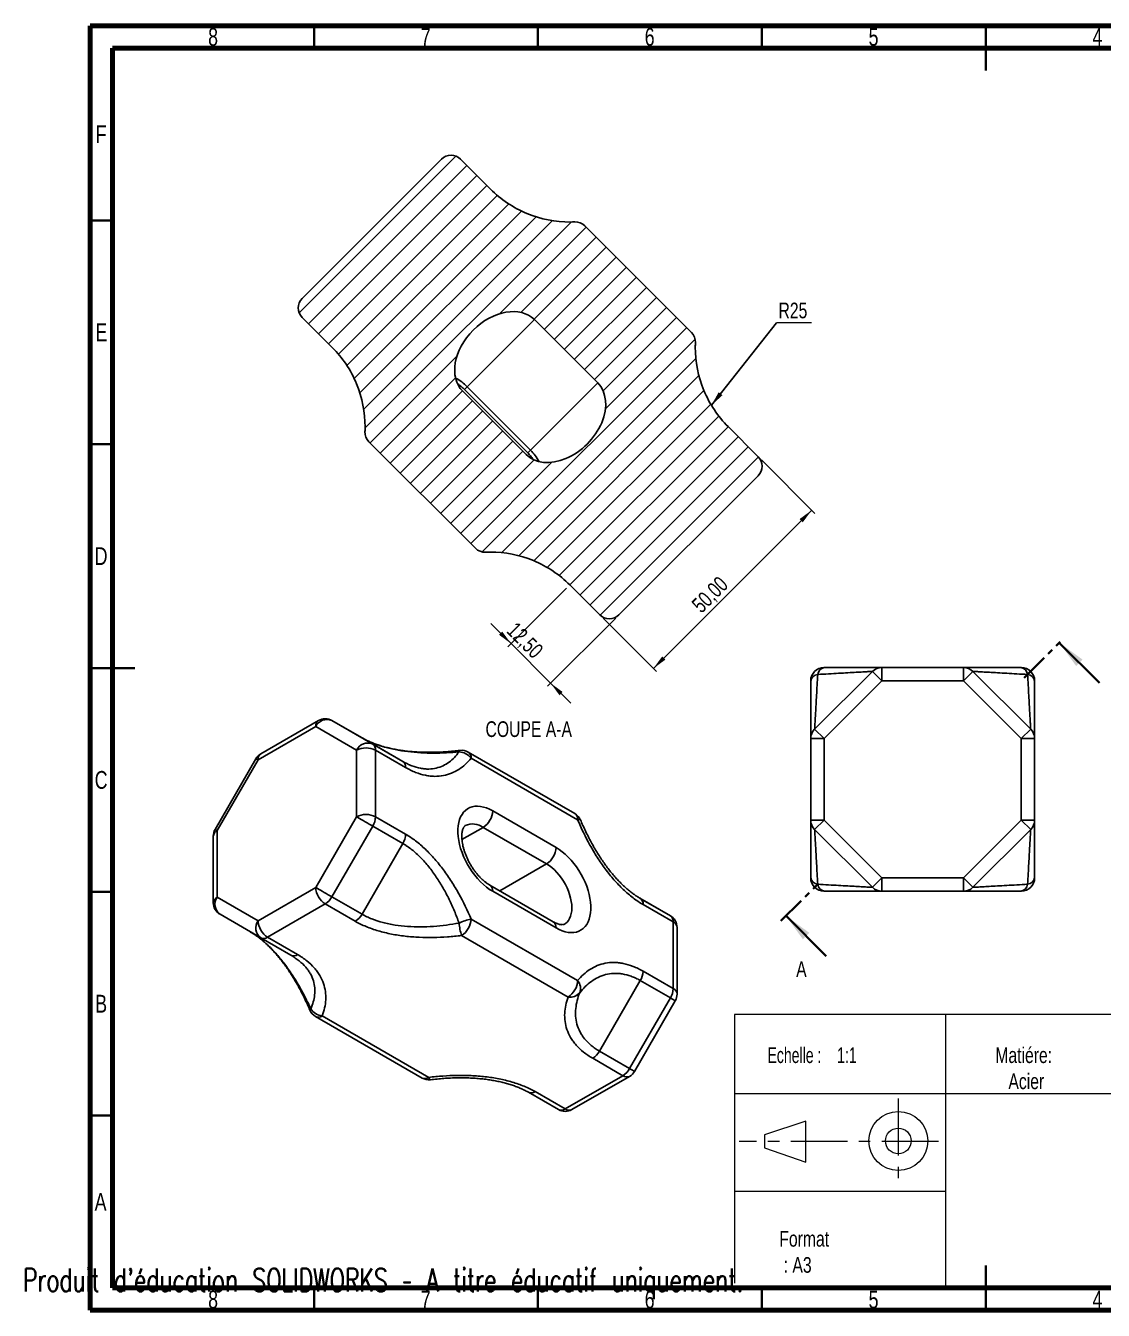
# Model space of a CAD drawing. Header units: millimetres. Extents: x 1 to 415, y 5 to 292.
# Drawn here: x 0.6 to 241.3, y 5 to 292 of the extents above; entities that cross this region are included whole.
import ezdxf

# ---------------------------------------------------------------- set-up
doc = ezdxf.new("R2010")
doc.units = ezdxf.units.MM
doc.linetypes.add('CENTERX2', pattern=[20.32, 12.7, -2.54, 2.54, -2.54])
doc.linetypes.add('PHANTOM', pattern=[12.7, 6.35, -1.27, 1.27, -1.27, 1.27, -1.27])
doc.styles.add('SLDTEXTSTYLE0', font='TXT', dxfattribs={"width": 0.75})
doc.styles.add('SLDTEXTSTYLE1', font='TXT', dxfattribs={"width": 0.671875})
doc.styles.add('SLDTEXTSTYLE3', font='TXT', dxfattribs={"width": 0.7, "bigfont": 'bigfont'})
doc.dimstyles.new('SLDDIMSTYLE0', dxfattribs={"dimtxt": 3.5, "dimasz": 3.302, "dimexe": 0, "dimexo": 0.0625, "dimgap": 0.875, "dimtad": 1, "dimrnd": 1e-09, "dimzin": 12, "dimdsep": 46, "dimtxsty": 'SLDTEXTSTYLE0', "dimsah": 1, "dimcen": 0.09, "dimadec": 0, "dimazin": 3, "dimtfac": 1, "dimtofl": 0, "dimtmove": 0, "dimatfit": 3, "dimfxl": 1, "dimfrac": 2, "dimtolj": 1, "dimtzin": 12, "dimarcsym": 0})
doc.dimstyles.new('SLDDIMSTYLE2', dxfattribs={"dimtxt": 3.5, "dimasz": 3.302, "dimexe": 0, "dimexo": 0.0625, "dimgap": 0.875, "dimtad": 1, "dimrnd": 1e-09, "dimzin": 12, "dimdsep": 46, "dimtxsty": 'SLDTEXTSTYLE0', "dimsah": 1, "dimcen": 0.09, "dimadec": 0, "dimazin": 3, "dimtfac": 1, "dimtmove": 0, "dimatfit": 0, "dimfxl": 1, "dimfrac": 2, "dimtolj": 1, "dimtzin": 12, "dimarcsym": 0})
doc.dimstyles.new('SLDDIMSTYLE3', dxfattribs={"dimtxt": 0.18, "dimasz": 3.302, "dimexe": 0, "dimexo": 0.0625, "dimgap": 0, "dimtad": 0, "dimtih": 1, "dimtoh": 1, "dimdec": 0, "dimrnd": 1e-09, "dimzin": 0, "dimdsep": 46, "dimtxsty": 'Standard', "dimsah": 1, "dimcen": 0.09, "dimadec": 0, "dimazin": 0, "dimtfac": 3.302, "dimtdec": 0, "dimtofl": 0, "dimtmove": 0, "dimatfit": 3, "dimfxl": 1, "dimfrac": 2, "dimtolj": 1, "dimtzin": 0, "dimarcsym": 0})

# ---------------------------------------------------------------- blocks, each defined once
blk = doc.blocks.new('_D_5')
at = {"color": 7, "linetype": 'Continuous', "lineweight": 0}
for p, q in [((164.9, 195), (176.86, 183.05)), ((176.15, 183.76), (140.79, 148.4)), ((129.55, 159.65), (141.5, 147.69))]:
    blk.add_line(p, q, dxfattribs=at)
at = {"color": 7, "linetype": 'Continuous', "lineweight": 18}
for points in [[(176.15, 183.76), (173.45, 181.78), (174.17, 181.06)], [(140.79, 148.4), (143.49, 150.38), (142.77, 151.09)]]:
    blk.add_solid(points, dxfattribs=at)
at = {"color": 7, "linetype": 'Continuous', "lineweight": 18, "insert": (149.06, 163.05), "char_height": 3.5, "attachment_point": 1, "rotation": 45, "style": 'SLDTEXTSTYLE0'}
blk.add_mtext('50,00', dxfattribs=at)
blk = doc.blocks.new('_D_6')
at = {"color": 7, "linetype": 'Continuous', "lineweight": 0}
for p, q in [((121.41, 166.36), (108.29, 153.25)), ((109, 153.95), (104.51, 158.44)), ((132.37, 159.65), (117.13, 144.41)), ((117.84, 145.11), (109, 153.95)), ((117.84, 145.11), (122.33, 140.62))]:
    blk.add_line(p, q, dxfattribs=at)
at = {"color": 7, "linetype": 'Continuous', "lineweight": 18}
for points in [[(109, 153.95), (107.03, 156.65), (106.31, 155.93)], [(117.84, 145.11), (119.82, 142.42), (120.53, 143.14)]]:
    blk.add_solid(points, dxfattribs=at)
at = {"color": 7, "linetype": 'Continuous', "lineweight": 18, "insert": (110.28, 159.05), "char_height": 3.5, "attachment_point": 1, "rotation": 315, "style": 'SLDTEXTSTYLE0'}
blk.add_mtext('12,50', dxfattribs=at)
blk = doc.blocks.new('SW_NOTE_0')
at = {"color": 0, "linetype": 'Continuous', "lineweight": 0}
blk.add_line((7.83, 0), (0, 0), dxfattribs=at)
at = {"color": 0, "linetype": 'Continuous', "lineweight": 0, "insert": (0.46, 4.51), "char_height": 3.5, "attachment_point": 1, "style": 'SLDTEXTSTYLE0'}
blk.add_mtext('R25', dxfattribs=at)

msp = doc.modelspace()

# ---------------------------------------------------------------- hatches: boundary and pattern name
at = {"linetype": 'Continuous', "lineweight": 18}
h = msp.add_hatch(dxfattribs=at)
h.set_pattern_fill('ANSI31', style=0)
edge = h.paths.add_edge_path(flags=0)
edge.add_arc((162.073, 193.588), 3, 315, 405)
edge.add_line((164.194, 195.71), (157.476, 202.427))
edge.add_spline(control_points=[(157.476, 202.427), (155.23, 204.673), (153.333, 207.459), (150.786, 213.605), (150.144, 216.948), (150.155, 220.532), (150.164, 220.88), (150.18, 221.226)], knot_values=[0.025483, 0.025483, 0.025483, 0.025483, 0.2691122, 0.2691122, 0.5127415, 0.5127415, 0.5390419, 0.5390419, 0.5390419, 0.5390419], weights=[1, 1, 1, 1, 1, 1, 1, 1], degree=3, periodic=0)
edge.add_arc((147.183, 221.365), 3, 357.34678, 405)
edge.add_line((149.305, 223.486), (125.502, 247.289))
edge.add_arc((123.381, 245.167), 3, 45, 92.65322)
edge.add_spline(control_points=[(123.242, 248.164), (122.896, 248.148), (122.548, 248.139), (118.964, 248.128), (115.621, 248.77), (109.475, 251.317), (106.689, 253.214), (104.443, 255.46)], knot_values=[0, 0, 0, 0, 0.0263004, 0.0263004, 0.2699297, 0.2699297, 0.5135589, 0.5135589, 0.5135589, 0.5135589], weights=[1, 1, 1, 1, 1, 1, 1, 1], degree=3, periodic=0)
edge.add_line((104.443, 255.46), (97.726, 262.178))
edge.add_arc((95.605, 260.056), 3, 45, 135)
edge.add_line((93.483, 262.178), (62.371, 231.065))
edge.add_arc((64.492, 228.944), 3, 135, 225)
edge.add_line((62.371, 226.822), (69.088, 220.105))
edge.add_spline(control_points=[(69.088, 220.105), (71.334, 217.859), (73.231, 215.073), (75.779, 208.927), (76.42, 205.584), (76.409, 202.001), (76.4, 201.653), (76.384, 201.306)], knot_values=[0.025483, 0.025483, 0.025483, 0.025483, 0.2691122, 0.2691122, 0.5127415, 0.5127415, 0.5390419, 0.5390419, 0.5390419, 0.5390419], weights=[1, 1, 1, 1, 1, 1, 1, 1], degree=3, periodic=0)
edge.add_arc((79.381, 201.167), 3, 177.34678, 225)
edge.add_line((77.26, 199.046), (101.062, 175.244))
edge.add_arc((103.183, 177.365), 3, 225, 272.65322)
edge.add_spline(control_points=[(103.322, 174.368), (103.669, 174.384), (104.017, 174.393), (107.6, 174.404), (110.943, 173.763), (117.089, 171.215), (119.875, 169.318), (122.121, 167.072)], knot_values=[0, 0, 0, 0, 0.0263004, 0.0263004, 0.2699297, 0.2699297, 0.5135589, 0.5135589, 0.5135589, 0.5135589], weights=[1, 1, 1, 1, 1, 1, 1, 1], degree=3, periodic=0)
edge.add_line((122.121, 167.072), (128.839, 160.354))
edge.add_arc((130.96, 162.476), 3, 225, 315)
edge.add_line((133.081, 160.354), (164.194, 191.467))
edge = h.paths.add_edge_path(flags=0)
edge.add_line((114.211, 226.337), (128.353, 212.195))
edge.add_ellipse((120.353, 204.195), major_axis=(-8, -8), ratio=0.7071068, start_angle=0, end_angle=180, ccw=False)
edge.add_line((112.353, 196.195), (98.211, 210.337))
edge.add_ellipse((106.211, 218.337), major_axis=(-8, -8), ratio=0.7071068, start_angle=-180, end_angle=0, ccw=False)

# ---------------------------------------------------------------- linework, layer by layer
at = {"color": 7, "linetype": 'Continuous', "lineweight": 70}
for p, q in [((15, 5), (15, 292)), ((15, 292), (415, 292)), ((20, 10), (20, 287)), ((20, 287), (410, 287)), ((410, 10), (20, 10)), ((415, 5), (15, 5))]:
    msp.add_line(p, q, dxfattribs=at)
at = {"color": 7, "linetype": 'Continuous', "lineweight": 35}
for p, q in [((65, 287), (65, 292)), ((115, 287), (115, 292)), ((165, 287), (165, 292)), ((215, 292), (215, 282)), ((215, 287), (215, 292)), ((20, 248.5), (15, 248.5)), ((20, 198.5), (15, 198.5)), ((240.426, 145.159), (231.446, 154.139)), ((15, 148.5), (25, 148.5)), ((20, 148.5), (15, 148.5)), ((20, 98.5), (15, 98.5)), ((179.39, 84.122), (170.409, 93.103)), ((20, 48.5), (15, 48.5)), ((215, 5), (215, 15)), ((65, 10), (65, 5)), ((115, 10), (115, 5)), ((165, 10), (165, 5)), ((215, 10), (215, 5))]:
    msp.add_line(p, q, dxfattribs=at)
at = {"color": 7, "linetype": 'Continuous', "lineweight": 25}
for p, q in [((93.483, 262.178), (62.371, 231.065)), ((104.443, 255.46), (97.726, 262.178)), ((125.502, 247.289), (149.305, 223.486)), ((62.371, 226.822), (69.088, 220.105)), ((114.211, 226.337), (99.211, 211.337)), ((114.211, 226.337), (128.353, 212.195)), ((112.353, 196.195), (98.211, 210.337)), ((98.59, 210.716), (99.211, 211.337)), ((98.59, 210.716), (112.732, 196.574)), ((99.211, 211.337), (113.353, 197.195)), ((128.353, 212.195), (113.353, 197.195)), ((157.476, 202.427), (164.194, 195.71)), ((101.062, 175.244), (77.26, 199.046)), ((113.353, 197.195), (112.732, 196.574)), ((133.081, 160.354), (164.194, 191.467)), ((128.839, 160.354), (122.121, 167.072)), ((176.806, 134.855), (189.694, 147.742)), ((189.694, 147.742), (191.815, 145.621)), ((191.815, 148.621), (191.815, 145.621)), ((191.815, 148.621), (210.04, 148.621)), ((210.04, 148.621), (210.04, 145.621)), ((212.162, 147.742), (210.04, 145.621)), ((212.162, 147.742), (225.049, 134.855)), ((191.815, 145.621), (178.928, 132.733)), ((210.04, 145.621), (191.815, 145.621)), ((222.928, 132.733), (210.04, 145.621)), ((65.387, 135.394), (52.5, 127.954)), ((66.009, 136.768), (53.121, 129.328)), ((74.5, 130.132), (65.387, 135.394)), ((69.008, 136.767), (78.121, 131.505)), ((75.726, 132.89), (69.008, 136.767)), ((75.726, 132.89), (84.839, 127.627)), ((175.928, 114.508), (175.928, 132.733)), ((178.928, 132.733), (175.928, 132.733)), ((178.928, 132.733), (176.806, 134.855)), ((178.928, 132.733), (178.928, 114.508)), ((225.049, 134.855), (222.928, 132.733)), ((222.928, 114.508), (222.928, 132.733)), ((225.928, 132.733), (222.928, 132.733)), ((225.928, 132.733), (225.928, 114.508)), ((74.5, 115.25), (74.5, 130.132)), ((78.121, 131.505), (84.839, 127.627)), ((78.742, 130.132), (78.742, 115.25)), ((85.46, 126.254), (78.742, 130.132)), ((123.256, 115.972), (99.454, 129.713)), ((52.023, 128.23), (42.91, 112.446)), ((52.5, 127.954), (43.387, 112.171)), ((123.878, 114.599), (100.075, 128.339)), ((65.387, 99.466), (74.5, 115.25)), ((78.742, 115.25), (85.46, 111.372)), ((104.905, 116.569), (119.048, 108.405)), ((43.387, 112.171), (43.387, 97.289)), ((78.121, 113.159), (69.008, 97.375)), ((84.839, 109.281), (78.121, 113.159)), ((102.784, 112.895), (98.04, 110.156)), ((116.926, 104.731), (102.784, 112.895)), ((178.928, 114.508), (175.928, 114.508)), ((178.928, 114.508), (176.806, 112.387)), ((189.694, 99.499), (176.806, 112.387)), ((178.928, 114.508), (191.815, 101.621)), ((210.04, 101.621), (222.928, 114.508)), ((225.049, 112.387), (212.162, 99.499)), ((225.049, 112.387), (222.928, 114.508)), ((225.928, 114.508), (222.928, 114.508)), ((42.508, 110.946), (42.508, 96.064)), ((84.839, 109.281), (75.726, 93.497)), ((116.926, 104.731), (106.489, 98.706)), ((191.815, 101.621), (189.694, 99.499)), ((191.815, 101.621), (210.04, 101.621)), ((191.815, 101.621), (191.815, 98.621)), ((210.04, 101.621), (210.04, 98.621)), ((210.04, 101.621), (212.162, 99.499)), ((52.5, 92.027), (65.387, 99.466)), ((118.426, 91.815), (104.284, 99.979)), ((119.048, 90.441), (104.905, 98.605)), ((210.04, 98.621), (191.815, 98.621)), ((43.387, 97.289), (52.5, 92.027)), ((67.508, 95.792), (54.621, 88.352)), ((74.226, 91.914), (67.508, 95.792)), ((69.008, 97.375), (75.726, 93.497)), ((144.589, 93.134), (137.756, 97.08)), ((137.872, 97.012), (144.589, 93.134)), ((137.872, 97.012), (137.872, 97.012)), ((145.211, 91.76), (138.493, 95.638)), ((53.121, 88.204), (44.008, 93.466)), ((100.075, 92.412), (123.878, 78.671)), ((145.211, 76.879), (145.211, 91.76)), ((146.089, 75.654), (146.089, 90.536)), ((59.839, 84.326), (53.121, 88.204)), ((54.621, 88.352), (61.339, 84.474)), ((121.756, 74.997), (97.954, 88.737)), ((138.493, 80.757), (145.211, 76.879)), ((137.872, 78.666), (128.759, 62.882)), ((144.589, 74.788), (137.872, 78.666)), ((135.476, 59.004), (144.589, 74.788)), ((136.575, 58.37), (145.687, 74.154)), ((65.341, 70.628), (89.144, 56.887)), ((66.841, 70.776), (90.644, 57.036)), ((133.976, 57.421), (127.259, 61.299)), ((128.759, 62.882), (135.476, 59.004)), ((121.089, 49.981), (133.976, 57.421)), ((122.589, 49.833), (135.476, 57.272)), ((119.589, 49.833), (112.872, 53.711)), ((114.372, 53.859), (121.089, 49.981))]:
    msp.add_line(p, q, dxfattribs=at)
at = {"color": 7, "linetype": 'PHANTOM', "lineweight": 35}
for p, q in [((223.588, 146.281), (232.568, 155.261)), ((169.287, 91.98), (178.272, 100.965))]:
    msp.add_line(p, q, dxfattribs=at)
at = {"color": 7, "linetype": 'Continuous', "lineweight": 18}
for p, q in [((408.925, 71.078), (158.925, 71.078)), ((158.925, 71.078), (158.925, 11.078)), ((206.038, 71.078), (206.038, 10)), ((158.925, 53.447), (410, 53.447)), ((174.862, 47.277), (165.601, 44.176)), ((174.862, 38.107), (174.862, 47.277)), ((165.601, 44.176), (165.601, 41.262)), ((165.601, 41.262), (174.862, 38.107)), ((158.925, 31.646), (206.038, 31.646))]:
    msp.add_line(p, q, dxfattribs=at)
at = {"color": 7, "linetype": 'CENTERX2', "lineweight": 18}
for p, q in [((195.479, 52.292), (195.479, 33.377)), ((204.479, 42.719), (159.924, 42.719))]:
    msp.add_line(p, q, dxfattribs=at)
at = {"color": 7, "linetype": 'Continuous', "lineweight": 25, "flags": 128}
for points in [[(97.58, 130.091), (97.56, 130.086), (97.497, 130.032), (97.442, 129.927), (97.397, 129.77)], [(52.023, 128.23), (52.034, 128.223), (52.115, 128.177), (52.272, 128.086), (52.5, 127.954)], [(78.121, 113.159), (77.73, 113.385), (77.305, 113.63), (76.86, 113.887), (76.407, 114.149), (75.96, 114.407), (75.534, 114.653), (75.141, 114.88), (74.793, 115.081), (74.5, 115.25)], [(104.905, 98.605), (104.208, 99.044), (103.517, 99.551), (102.836, 100.124), (102.172, 100.756), (101.531, 101.443), (100.916, 102.18), (100.334, 102.96), (99.788, 103.777), (99.283, 104.626), (98.824, 105.498), (98.414, 106.387), (98.056, 107.285), (97.753, 108.186), (97.508, 109.082), (97.322, 109.966), (97.198, 110.831), (97.135, 111.67), (97.135, 112.476), (97.198, 113.243), (97.322, 113.964), (97.508, 114.633), (97.753, 115.246), (98.056, 115.798), (98.414, 116.283), (98.824, 116.698), (99.283, 117.04), (99.788, 117.306), (100.334, 117.493), (100.916, 117.601), (101.531, 117.628), (102.172, 117.574), (102.836, 117.44), (103.517, 117.227), (104.208, 116.936), (104.905, 116.569)], [(43.387, 112.171), (43.159, 112.302), (43.002, 112.393), (42.921, 112.44), (42.91, 112.446)], [(123.878, 114.599), (124.097, 114.628), (124.275, 114.634), (124.407, 114.617), (124.491, 114.579), (124.521, 114.538)], [(119.048, 108.405), (119.745, 107.966), (120.436, 107.459), (121.117, 106.887), (121.781, 106.255), (122.422, 105.567), (123.037, 104.831), (123.619, 104.05), (124.165, 103.233), (124.67, 102.385), (125.129, 101.513), (125.539, 100.624), (125.897, 99.725), (126.2, 98.824), (126.445, 97.928), (126.631, 97.044), (126.755, 96.179), (126.818, 95.34), (126.818, 94.534), (126.755, 93.768), (126.631, 93.047), (126.445, 92.377), (126.2, 91.764), (125.897, 91.213), (125.539, 90.728), (125.129, 90.312), (124.67, 89.971), (124.165, 89.705), (123.619, 89.517), (123.037, 89.41), (122.422, 89.382), (121.781, 89.436), (121.117, 89.57), (120.436, 89.784), (119.745, 90.075), (119.048, 90.441)], [(120.93, 91.273), (121.13, 91.401), (121.503, 91.717), (121.825, 92.104), (122.094, 92.558), (122.306, 93.074), (122.459, 93.646), (122.552, 94.268), (122.583, 94.933), (122.552, 95.634), (122.459, 96.362), (122.306, 97.111), (122.094, 97.872), (121.825, 98.637), (121.503, 99.396), (121.13, 100.143), (120.711, 100.868), (120.251, 101.564), (119.755, 102.223), (119.227, 102.838), (118.674, 103.402), (118.102, 103.909), (117.518, 104.354), (116.926, 104.731)], [(65.387, 99.466), (65.68, 99.297), (66.028, 99.096), (66.421, 98.869), (66.848, 98.623), (67.294, 98.365), (67.747, 98.104), (68.192, 97.846), (68.617, 97.601), (69.008, 97.375)], [(144.589, 74.788), (144.935, 74.588), (145.224, 74.421), (145.449, 74.292), (145.602, 74.203), (145.678, 74.159), (145.687, 74.154)], [(64.263, 72.381), (64.15, 72.263), (64.086, 72.163), (64.071, 72.082), (64.077, 72.062)], [(136.575, 58.37), (136.566, 58.376), (136.489, 58.42), (136.336, 58.508), (136.112, 58.638), (135.822, 58.805), (135.476, 59.004)], [(91.017, 56.509), (90.968, 56.515), (90.892, 56.568), (90.812, 56.674), (90.728, 56.831), (90.644, 57.036)]]:
    msp.add_lwpolyline(points, dxfattribs=at)
at = {"color": 7, "linetype": 'Continuous', "lineweight": 18}
for radius in [6.572, 2.865]:
    msp.add_circle((195.479, 42.834), radius, dxfattribs=at)
at = {"color": 7, "linetype": 'Continuous', "lineweight": 25}
for centre, radius, start, end in [((95.605, 260.056), 3, 45, 135), ((123.381, 245.167), 3, 45, 92.65322), ((64.492, 228.944), 3, 135, 225), ((147.183, 221.365), 3, 357.34678, 45), ((91.53, 203.709), 10.825, 44.80277, 61.97198), ((79.381, 201.167), 3, 177.34678, 225), ((105.725, 189.514), 10.825, 28.02802, 45.19723), ((162.073, 193.588), 3, 315, 45), ((103.183, 177.365), 3, 225, 272.65322), ((130.96, 162.476), 3, 225, 315), ((178.928, 145.621), 3, 90, 180), ((177.722, 145.226), 1.837, 96.9811, 167.59557), ((179.322, 146.826), 1.837, 102.40443, 173.0189), ((191.815, 145.621), 3, 90, 135), ((210.04, 145.621), 3, 45, 90), ((222.533, 146.826), 1.837, 6.9811, 77.59557), ((222.928, 145.621), 3, 0, 90), ((224.133, 145.226), 1.837, 12.40443, 83.0189), ((66.887, 135.543), 1.507, 125.64976, 185.66242), ((67.904, 134.217), 2.779, 66.59129, 154.94934), ((67.508, 134.169), 3, 60.00269, 119.99731), ((178.928, 132.733), 3, 135, 180), ((222.928, 132.733), 3, 0, 45), ((54.621, 126.73), 3, 119.99731, 150), ((54, 128.103), 1.507, 125.64976, 185.66242), ((77.017, 128.955), 2.779, 66.59129, 154.94934), ((76.621, 126.06), 4.591, 62.48054, 117.51946), ((77.24, 130.279), 1.509, 354.37962, 54.30196), ((97.231, 126.236), 3.537, 36.47655, 87.31425), ((97.954, 127.115), 3, 60.00269, 97.1141), ((98.616, 128.507), 1.469, 353.46674, 55.22108), ((83.958, 126.402), 1.509, 354.37962, 54.30196), ((76.621, 111.178), 4.591, 62.48054, 117.51946), ((74.417, 115.398), 4.328, 328.85627, 358.0435), ((100.319, 116.768), 4.59, 302.4764, 357.5236), ((121.756, 113.374), 3, 22.88484, 60.00269), ((122.418, 114.766), 1.469, 353.46674, 55.22108), ((45.508, 110.946), 3, 150, 180), ((43.972, 110.824), 1.468, 113.46213, 175.21773), ((100.446, 109.676), 3.978, 54.00933, 114.75863), ((178.928, 114.508), 3, 180, 225), ((222.928, 114.508), 3, 315, 0), ((81.134, 111.52), 4.328, 328.85628, 358.0435), ((114.461, 108.603), 4.59, 302.4763, 357.5237), ((177.722, 102.015), 1.837, 192.40443, 263.0189), ((178.928, 101.621), 3, 180, 270), ((222.928, 101.621), 3, 270, 0), ((224.133, 102.015), 1.837, 276.9811, 347.59557), ((69.973, 99.665), 4.59, 182.4763, 237.5237), ((103.404, 98.754), 1.508, 354.34895, 54.21785), ((179.322, 100.415), 1.837, 186.9811, 257.59557), ((191.815, 101.621), 3, 225, 270), ((210.04, 101.621), 3, 270, 315), ((222.533, 100.415), 1.837, 282.40443, 353.0189), ((43.972, 95.942), 1.468, 113.46213, 175.21773), ((45.508, 96.064), 3, 180, 239.99462), ((45.632, 95.692), 2.755, 144.57855, 233.88512), ((65.218, 99.464), 4.328, 301.95467, 331.14439), ((136.991, 95.786), 1.509, 354.37962, 54.30196), ((54.745, 90.43), 2.755, 144.57855, 233.88512), ((57.086, 92.225), 4.59, 182.4763, 237.5237), ((71.935, 95.586), 4.328, 301.95467, 331.14439), ((102.661, 80.316), 12.369, 102.06801, 115.19073), ((95.489, 92.61), 4.59, 302.4764, 357.5236), ((143.089, 90.536), 3, 0, 59.99462), ((143.709, 91.908), 1.509, 354.37962, 54.30196), ((109.715, 92.545), 12.362, 184.80782, 197.9377), ((117.588, 90.608), 1.469, 353.46674, 55.22108), ((144.59, 90.387), 1.507, 5.65338, 65.66676), ((53.742, 89.579), 1.509, 245.68605, 305.61817), ((60.46, 85.701), 1.509, 245.68604, 305.61816), ((134.167, 80.904), 4.328, 328.85627, 358.0435), ((119.291, 78.869), 4.59, 302.4764, 357.5236), ((121.82, 76.929), 2.696, 338.87626, 40.24283), ((122.236, 77.65), 2.696, 259.75972, 321.12599), ((140.885, 77.026), 4.328, 328.85627, 358.0435), ((144.59, 75.506), 1.507, 5.65338, 65.66676), ((143.089, 75.654), 3, 330, 0), ((66.841, 73.226), 3, 202.88484, 240.00269), ((67.24, 74.291), 3.537, 212.68227, 263.52467), ((65.963, 72.001), 1.507, 245.65152, 305.65894), ((124.968, 64.971), 4.328, 301.95466, 331.14438), ((131.686, 61.093), 4.328, 301.95467, 331.14439), ((134.851, 58.601), 1.469, 233.47043, 295.21911), ((133.976, 59.87), 3, 299.99731, 330), ((89.765, 58.26), 1.507, 245.65152, 305.65894), ((90.644, 59.485), 3, 240.00269, 277.1141), ((113.493, 55.086), 1.509, 245.68605, 305.61817), ((120.21, 51.208), 1.509, 245.68605, 305.61817), ((121.089, 52.431), 3, 240.00269, 299.99731), ((121.963, 51.161), 1.469, 233.47043, 295.21911)]:
    msp.add_arc(centre, radius, start, end, dxfattribs=at)
for centre, start_param, end_param in [((106.211, 218.337), 3.1415927, 6.2831853), ((120.353, 204.195), 0, 3.1415927)]:
    msp.add_ellipse(centre, major_axis=(-8, -8), ratio=0.7071068, start_param=start_param, end_param=end_param, dxfattribs=at)
for points, knots in [([(104.443, 255.46), (106.689, 253.214), (109.475, 251.317), (115.621, 248.77), (118.964, 248.128), (122.548, 248.139), (122.896, 248.148), (123.242, 248.164)], [0.02548299, 0.02548299, 0.02548299, 0.02548299, 0.26911224, 0.26911224, 0.51274149, 0.51274149, 0.5390419, 0.5390419, 0.5390419, 0.5390419]), ([(150.18, 221.226), (150.164, 220.88), (150.155, 220.532), (150.144, 216.948), (150.786, 213.605), (153.333, 207.459), (155.23, 204.673), (157.476, 202.427)], [0.02548299, 0.02548299, 0.02548299, 0.02548299, 0.05178339, 0.05178339, 0.29541265, 0.29541265, 0.5390419, 0.5390419, 0.5390419, 0.5390419]), ([(76.384, 201.306), (76.4, 201.653), (76.409, 202.001), (76.42, 205.584), (75.779, 208.927), (73.231, 215.073), (71.334, 217.859), (69.088, 220.105)], [0.02548299, 0.02548299, 0.02548299, 0.02548299, 0.05178339, 0.05178339, 0.29541265, 0.29541265, 0.5390419, 0.5390419, 0.5390419, 0.5390419]), ([(97.101, 211.977), (97.262, 211.86), (97.676, 211.562), (98.169, 211.128), (98.492, 210.811), (98.59, 210.716)], [0, 0, 0, 0, 0.30882, 0.7920406, 1, 1, 1, 1]), ([(112.732, 196.574), (112.843, 196.46), (113.175, 196.12), (113.597, 195.636), (113.872, 195.253), (113.966, 195.121)], [0, 0, 0, 0, 0.2480705, 0.74280689, 1, 1, 1, 1]), ([(122.121, 167.072), (119.875, 169.318), (117.089, 171.215), (110.943, 173.763), (107.6, 174.404), (104.017, 174.393), (103.669, 174.384), (103.322, 174.368)], [0.02548299, 0.02548299, 0.02548299, 0.02548299, 0.26911224, 0.26911224, 0.51274149, 0.51274149, 0.5390419, 0.5390419, 0.5390419, 0.5390419]), ([(177.499, 147.05), (177.451, 146.222), (177.403, 145.416), (177.314, 143.866), (177.272, 143.12), (177.192, 141.688), (177.154, 141.003), (177.082, 139.702), (177.047, 139.083), (176.982, 137.956), (176.952, 137.445), (176.914, 136.771), (176.902, 136.562), (176.88, 136.174), (176.87, 135.996), (176.844, 135.518), (176.83, 135.275), (176.816, 135.026), (176.812, 134.963), (176.809, 134.898), (176.808, 134.882), (176.807, 134.86), (176.806, 134.855), (176.806, 134.855)], [0, 0, 0, 0, 0.125, 0.125, 0.25, 0.25, 0.375, 0.375, 0.5, 0.5, 0.625, 0.625, 0.6875, 0.6875, 0.75, 0.75, 0.875, 0.875, 0.9375, 0.9375, 0.96875, 0.96875, 1, 1, 1, 1]), ([(189.694, 147.742), (189.694, 147.742), (189.692, 147.742), (189.687, 147.742), (189.674, 147.741), (189.65, 147.74), (189.586, 147.736), (189.523, 147.732), (189.276, 147.718), (189.034, 147.705), (188.559, 147.679), (188.382, 147.669), (187.996, 147.647), (187.788, 147.635), (187.117, 147.597), (186.61, 147.567), (185.488, 147.503), (184.873, 147.468), (183.572, 147.396), (182.885, 147.357), (181.445, 147.277), (180.69, 147.235), (179.131, 147.145), (178.325, 147.097), (177.499, 147.05)], [0, 0, 0, 0, 0.015625, 0.015625, 0.03125, 0.0625, 0.0625, 0.125, 0.125, 0.25, 0.25, 0.3125, 0.3125, 0.375, 0.375, 0.5, 0.5, 0.625, 0.625, 0.75, 0.75, 0.875, 0.875, 1, 1, 1, 1]), ([(178.928, 148.621), (179.823, 148.621), (180.691, 148.621), (182.357, 148.621), (183.156, 148.621), (184.684, 148.621), (185.413, 148.621), (186.79, 148.621), (187.441, 148.621), (188.62, 148.621), (189.15, 148.621), (189.849, 148.621), (190.065, 148.621), (190.465, 148.621), (190.649, 148.621), (191.139, 148.621), (191.388, 148.621), (191.726, 148.621), (191.815, 148.621), (191.815, 148.621)], [0, 0, 0, 0, 0.125, 0.125, 0.25, 0.25, 0.375, 0.375, 0.5, 0.5, 0.625, 0.625, 0.6875, 0.6875, 0.75, 0.75, 0.875, 0.875, 1, 1, 1, 1]), ([(210.04, 148.621), (210.04, 148.621), (210.13, 148.621), (210.468, 148.621), (210.718, 148.621), (211.209, 148.621), (211.392, 148.621), (211.793, 148.621), (212.01, 148.621), (212.71, 148.621), (213.241, 148.621), (214.421, 148.621), (215.074, 148.621), (216.452, 148.621), (217.181, 148.621), (219.471, 148.621), (221.137, 148.621), (222.928, 148.621)], [0, 0, 0, 0, 0.125, 0.125, 0.25, 0.25, 0.3125, 0.3125, 0.375, 0.375, 0.5, 0.5, 0.625, 0.625, 0.75, 0.75, 1, 1, 1, 1]), ([(224.357, 147.05), (223.529, 147.097), (222.723, 147.145), (221.173, 147.234), (220.426, 147.276), (218.995, 147.356), (218.31, 147.394), (217.009, 147.467), (216.39, 147.501), (215.262, 147.566), (214.752, 147.596), (214.078, 147.635), (213.868, 147.646), (213.481, 147.668), (213.302, 147.678), (212.825, 147.705), (212.581, 147.718), (212.333, 147.732), (212.269, 147.736), (212.205, 147.74), (212.189, 147.74), (212.167, 147.742), (212.162, 147.742), (212.162, 147.742)], [0, 0, 0, 0, 0.125, 0.125, 0.25, 0.25, 0.375, 0.375, 0.5, 0.5, 0.625, 0.625, 0.6875, 0.6875, 0.75, 0.75, 0.875, 0.875, 0.9375, 0.9375, 0.96875, 0.96875, 1, 1, 1, 1]), ([(225.049, 134.855), (225.049, 134.855), (225.049, 134.856), (225.049, 134.862), (225.048, 134.874), (225.046, 134.898), (225.043, 134.962), (225.039, 135.025), (225.025, 135.272), (225.012, 135.514), (224.985, 135.989), (224.975, 136.167), (224.954, 136.552), (224.942, 136.761), (224.904, 137.431), (224.874, 137.939), (224.81, 139.06), (224.775, 139.676), (224.702, 140.976), (224.664, 141.663), (224.584, 143.103), (224.542, 143.858), (224.452, 145.417), (224.404, 146.223), (224.357, 147.05)], [0, 0, 0, 0, 0.015625, 0.015625, 0.03125, 0.0625, 0.0625, 0.125, 0.125, 0.25, 0.25, 0.3125, 0.3125, 0.375, 0.375, 0.5, 0.5, 0.625, 0.625, 0.75, 0.75, 0.875, 0.875, 1, 1, 1, 1]), ([(175.928, 132.733), (175.928, 132.733), (175.928, 132.823), (175.928, 133.161), (175.928, 133.411), (175.928, 133.902), (175.928, 134.086), (175.928, 134.486), (175.928, 134.703), (175.928, 135.403), (175.928, 135.934), (175.928, 137.114), (175.928, 137.767), (175.928, 139.145), (175.928, 139.874), (175.928, 142.164), (175.928, 143.83), (175.928, 145.621)], [0, 0, 0, 0, 0.125, 0.125, 0.25, 0.25, 0.3125, 0.3125, 0.375, 0.375, 0.5, 0.5, 0.625, 0.625, 0.75, 0.75, 1, 1, 1, 1]), ([(225.928, 145.621), (225.928, 144.726), (225.928, 143.857), (225.928, 142.192), (225.928, 141.392), (225.928, 139.864), (225.928, 139.136), (225.928, 137.759), (225.928, 137.107), (225.928, 135.928), (225.928, 135.398), (225.928, 134.7), (225.928, 134.483), (225.928, 134.083), (225.928, 133.9), (225.928, 133.41), (225.928, 133.161), (225.928, 132.823), (225.928, 132.733), (225.928, 132.733)], [0, 0, 0, 0, 0.125, 0.125, 0.25, 0.25, 0.375, 0.375, 0.5, 0.5, 0.625, 0.625, 0.6875, 0.6875, 0.75, 0.75, 0.875, 0.875, 1, 1, 1, 1]), ([(97.397, 129.77), (96.456, 129.676), (95.507, 129.605), (93.608, 129.508), (92.656, 129.483), (90.745, 129.483), (89.787, 129.508), (87.863, 129.616), (86.891, 129.699), (84.986, 129.932), (84.048, 130.081), (82.669, 130.358), (82.214, 130.46), (81.313, 130.681), (80.865, 130.802), (79.556, 131.189), (78.727, 131.48), (77.55, 131.969), (77.168, 132.14), (76.614, 132.411), (76.432, 132.503), (76.074, 132.693), (75.897, 132.791), (75.726, 132.89)], [0, 0, 0, 0, 0.125, 0.125, 0.25, 0.25, 0.375, 0.375, 0.5, 0.5, 0.625, 0.625, 0.6875, 0.6875, 0.75, 0.75, 0.875, 0.875, 0.9375, 0.9375, 0.96875, 0.96875, 1, 1, 1, 1]), ([(97.579, 130.099), (97.348, 130.069), (96.608, 129.971), (95.363, 129.853), (93.835, 129.741), (92.322, 129.675), (90.819, 129.652), (89.36, 129.673), (87.945, 129.737), (86.577, 129.842), (85.264, 129.985), (84.012, 130.165), (82.819, 130.381), (81.678, 130.63), (80.585, 130.913), (79.546, 131.225), (78.568, 131.565), (77.653, 131.928), (76.804, 132.314), (76.19, 132.624), (75.859, 132.816), (75.776, 132.864)], [0, 0, 0, 0, 0.0302945, 0.0971262, 0.1610065, 0.226881, 0.2907908, 0.3528087, 0.4130755, 0.4717605, 0.5290438, 0.5838116, 0.636889, 0.6892637, 0.740807, 0.7914251, 0.8410657, 0.8897191, 0.9374197, 0.9844002, 1, 1, 1, 1]), ([(84.839, 127.627), (84.923, 127.578), (85.01, 127.529), (85.182, 127.435), (85.438, 127.296), (85.691, 127.168), (86.196, 126.926), (86.529, 126.782), (87.518, 126.402), (88.164, 126.216), (89.114, 126.034), (89.427, 125.989), (90.038, 125.934), (90.336, 125.923), (91.209, 125.935), (91.764, 126.005), (92.824, 126.256), (93.333, 126.437), (94.288, 126.888), (94.737, 127.158), (95.586, 127.778), (95.986, 128.129), (96.731, 128.899), (97.075, 129.319), (97.397, 129.77)], [0, 0, 0, 0, 0.015625, 0.015625, 0.03125, 0.0625, 0.0625, 0.125, 0.125, 0.25, 0.25, 0.3125, 0.3125, 0.375, 0.375, 0.5, 0.5, 0.625, 0.625, 0.75, 0.75, 0.875, 0.875, 1, 1, 1, 1]), ([(100.075, 128.339), (99.667, 127.844), (99.233, 127.386), (98.314, 126.556), (97.83, 126.183), (96.807, 125.526), (96.268, 125.242), (95.131, 124.774), (94.528, 124.59), (93.282, 124.347), (92.636, 124.287), (91.628, 124.298), (91.286, 124.319), (90.589, 124.395), (90.233, 124.451), (89.159, 124.67), (88.434, 124.886), (86.963, 125.459), (86.217, 125.817), (85.46, 126.254)], [0, 0, 0, 0, 0.125, 0.125, 0.25, 0.25, 0.375, 0.375, 0.5, 0.5, 0.625, 0.625, 0.6875, 0.6875, 0.75, 0.75, 0.875, 0.875, 1, 1, 1, 1]), ([(104.284, 99.979), (104.203, 100.027), (103.966, 100.167), (103.559, 100.443), (103.065, 100.825), (102.565, 101.263), (102.065, 101.753), (101.573, 102.292), (101.094, 102.875), (100.634, 103.496), (100.199, 104.15), (99.793, 104.829), (99.422, 105.527), (99.09, 106.236), (98.799, 106.948), (98.551, 107.654), (98.35, 108.348), (98.194, 109.02), (98.085, 109.663), (98.021, 110.269), (97.999, 110.831), (98.017, 111.341), (98.068, 111.795), (98.147, 112.188), (98.247, 112.517), (98.359, 112.782), (98.474, 112.984), (98.587, 113.131), (98.688, 113.23), (98.752, 113.269), (98.784, 113.289)], [0, 0, 0, 0, 0.0184125, 0.0535761, 0.0890015, 0.1247378, 0.1607701, 0.1970663, 0.2335844, 0.2702771, 0.3070946, 0.3439856, 0.3808986, 0.4177698, 0.4545429, 0.4911669, 0.5275923, 0.5637726, 0.5996666, 0.6352432, 0.6704886, 0.7054166, 0.7400849, 0.7746179, 0.8091999, 0.8441162, 0.8799072, 0.91749, 0.9585614, 1, 1, 1, 1]), ([(138.493, 95.638), (137.735, 96.076), (136.989, 96.58), (135.516, 97.706), (134.79, 98.329), (133.716, 99.35), (133.36, 99.706), (132.662, 100.436), (132.32, 100.811), (131.311, 101.964), (130.665, 102.771), (129.417, 104.455), (128.814, 105.336), (127.677, 107.118), (127.14, 108.023), (125.607, 110.778), (124.694, 112.665), (123.878, 114.599)], [0, 0, 0, 0, 0.125, 0.125, 0.25, 0.25, 0.3125, 0.3125, 0.375, 0.375, 0.5, 0.5, 0.625, 0.625, 0.75, 0.75, 1, 1, 1, 1]), ([(137.878, 97.009), (137.855, 97.021), (137.584, 97.172), (137.09, 97.488), (136.364, 97.987), (135.63, 98.546), (134.875, 99.174), (134.111, 99.865), (133.343, 100.618), (132.574, 101.429), (131.809, 102.298), (131.053, 103.219), (130.31, 104.19), (129.573, 105.22), (128.841, 106.308), (128.116, 107.46), (127.406, 108.665), (126.711, 109.923), (126.034, 111.232), (125.381, 112.59), (124.875, 113.699), (124.605, 114.355), (124.528, 114.542)], [0, 0, 0, 0, 0.00427298, 0.05058358, 0.09466248, 0.14129741, 0.18881215, 0.23728195, 0.28672415, 0.33711747, 0.38840272, 0.44048399, 0.49333364, 0.54677258, 0.60318495, 0.66091789, 0.72014853, 0.78100739, 0.84359979, 0.9080009, 0.97381075, 1, 1, 1, 1]), ([(175.928, 101.621), (175.928, 102.516), (175.928, 103.384), (175.928, 105.05), (175.928, 105.849), (175.928, 107.377), (175.928, 108.106), (175.928, 109.483), (175.928, 110.134), (175.928, 111.313), (175.928, 111.843), (175.928, 112.542), (175.928, 112.758), (175.928, 113.158), (175.928, 113.342), (175.928, 113.832), (175.928, 114.081), (175.928, 114.419), (175.928, 114.508), (175.928, 114.508)], [0, 0, 0, 0, 0.125, 0.125, 0.25, 0.25, 0.375, 0.375, 0.5, 0.5, 0.625, 0.625, 0.6875, 0.6875, 0.75, 0.75, 0.875, 0.875, 1, 1, 1, 1]), ([(176.806, 112.387), (176.806, 112.387), (176.806, 112.385), (176.807, 112.38), (176.807, 112.368), (176.809, 112.343), (176.812, 112.279), (176.816, 112.216), (176.83, 111.969), (176.843, 111.727), (176.87, 111.252), (176.88, 111.075), (176.901, 110.689), (176.913, 110.481), (176.952, 109.81), (176.981, 109.303), (177.046, 108.181), (177.08, 107.566), (177.153, 106.266), (177.191, 105.578), (177.271, 104.138), (177.314, 103.383), (177.403, 101.824), (177.451, 101.019), (177.499, 100.192)], [0, 0, 0, 0, 0.015625, 0.015625, 0.03125, 0.0625, 0.0625, 0.125, 0.125, 0.25, 0.25, 0.3125, 0.3125, 0.375, 0.375, 0.5, 0.5, 0.625, 0.625, 0.75, 0.75, 0.875, 0.875, 1, 1, 1, 1]), ([(224.357, 100.192), (224.404, 101.019), (224.452, 101.825), (224.541, 103.375), (224.583, 104.122), (224.663, 105.553), (224.701, 106.239), (224.773, 107.54), (224.808, 108.159), (224.873, 109.286), (224.903, 109.796), (224.941, 110.47), (224.953, 110.68), (224.975, 111.067), (224.985, 111.246), (225.012, 111.723), (225.025, 111.967), (225.039, 112.216), (225.043, 112.279), (225.046, 112.343), (225.047, 112.359), (225.049, 112.381), (225.049, 112.387), (225.049, 112.387)], [0, 0, 0, 0, 0.125, 0.125, 0.25, 0.25, 0.375, 0.375, 0.5, 0.5, 0.625, 0.625, 0.6875, 0.6875, 0.75, 0.75, 0.875, 0.875, 0.9375, 0.9375, 0.96875, 0.96875, 1, 1, 1, 1]), ([(225.928, 114.508), (225.928, 114.508), (225.928, 114.419), (225.928, 114.08), (225.928, 113.831), (225.928, 113.34), (225.928, 113.156), (225.928, 112.755), (225.928, 112.538), (225.928, 111.839), (225.928, 111.308), (225.928, 110.127), (225.928, 109.474), (225.928, 108.096), (225.928, 107.368), (225.928, 105.077), (225.928, 103.412), (225.928, 101.621)], [0, 0, 0, 0, 0.125, 0.125, 0.25, 0.25, 0.3125, 0.3125, 0.375, 0.375, 0.5, 0.5, 0.625, 0.625, 0.75, 0.75, 1, 1, 1, 1]), ([(97.397, 91.509), (97.075, 92.409), (96.73, 93.305), (95.99, 95.071), (95.595, 95.943), (94.753, 97.663), (94.306, 98.512), (93.353, 100.183), (92.844, 101.011), (91.781, 102.598), (91.226, 103.359), (90.351, 104.446), (90.052, 104.8), (89.44, 105.487), (89.126, 105.823), (88.174, 106.784), (87.526, 107.368), (86.534, 108.155), (86.2, 108.402), (85.694, 108.75), (85.524, 108.862), (85.183, 109.078), (85.01, 109.182), (84.839, 109.281)], [0, 0, 0, 0, 0.125, 0.125, 0.25, 0.25, 0.375, 0.375, 0.5, 0.5, 0.625, 0.625, 0.6875, 0.6875, 0.75, 0.75, 0.875, 0.875, 0.9375, 0.9375, 0.96875, 0.96875, 1, 1, 1, 1]), ([(85.46, 111.372), (86.218, 110.934), (86.964, 110.431), (88.437, 109.304), (89.163, 108.681), (90.237, 107.66), (90.593, 107.304), (91.291, 106.575), (91.633, 106.2), (92.641, 105.047), (93.288, 104.24), (94.536, 102.555), (95.139, 101.675), (96.276, 99.893), (96.813, 98.987), (98.346, 96.233), (99.259, 94.345), (100.075, 92.412)], [0, 0, 0, 0, 0.125, 0.125, 0.25, 0.25, 0.3125, 0.3125, 0.375, 0.375, 0.5, 0.5, 0.625, 0.625, 0.75, 0.75, 1, 1, 1, 1]), ([(177.499, 100.192), (178.326, 100.144), (179.132, 100.096), (180.682, 100.007), (181.429, 99.965), (182.86, 99.885), (183.546, 99.847), (184.847, 99.775), (185.466, 99.74), (186.593, 99.676), (187.103, 99.645), (187.777, 99.607), (187.987, 99.595), (188.374, 99.573), (188.553, 99.563), (189.03, 99.537), (189.274, 99.523), (189.522, 99.509), (189.586, 99.506), (189.65, 99.502), (189.666, 99.501), (189.688, 99.5), (189.694, 99.499), (189.694, 99.499)], [0, 0, 0, 0, 0.125, 0.125, 0.25, 0.25, 0.375, 0.375, 0.5, 0.5, 0.625, 0.625, 0.6875, 0.6875, 0.75, 0.75, 0.875, 0.875, 0.9375, 0.9375, 0.96875, 0.96875, 1, 1, 1, 1]), ([(191.815, 98.621), (191.815, 98.621), (191.726, 98.621), (191.387, 98.621), (191.137, 98.621), (190.647, 98.621), (190.463, 98.621), (190.062, 98.621), (189.845, 98.621), (189.146, 98.621), (188.615, 98.621), (187.434, 98.621), (186.781, 98.621), (185.403, 98.621), (184.675, 98.621), (182.384, 98.621), (180.719, 98.621), (178.928, 98.621)], [0, 0, 0, 0, 0.125, 0.125, 0.25, 0.25, 0.3125, 0.3125, 0.375, 0.375, 0.5, 0.5, 0.625, 0.625, 0.75, 0.75, 1, 1, 1, 1]), ([(222.928, 98.621), (222.032, 98.621), (221.164, 98.621), (219.499, 98.621), (218.699, 98.621), (217.171, 98.621), (216.443, 98.621), (215.065, 98.621), (214.414, 98.621), (213.235, 98.621), (212.705, 98.621), (212.007, 98.621), (211.79, 98.621), (211.39, 98.621), (211.207, 98.621), (210.717, 98.621), (210.467, 98.621), (210.129, 98.621), (210.04, 98.621), (210.04, 98.621)], [0, 0, 0, 0, 0.125, 0.125, 0.25, 0.25, 0.375, 0.375, 0.5, 0.5, 0.625, 0.625, 0.6875, 0.6875, 0.75, 0.75, 0.875, 0.875, 1, 1, 1, 1]), ([(212.162, 99.499), (212.162, 99.499), (212.163, 99.499), (212.168, 99.5), (212.181, 99.501), (212.205, 99.502), (212.269, 99.506), (212.332, 99.509), (212.579, 99.523), (212.821, 99.536), (213.296, 99.563), (213.473, 99.573), (213.859, 99.595), (214.068, 99.606), (214.738, 99.645), (215.246, 99.675), (216.367, 99.739), (216.983, 99.773), (218.283, 99.846), (218.97, 99.884), (220.41, 99.964), (221.165, 100.007), (222.724, 100.096), (223.53, 100.144), (224.357, 100.192)], [0, 0, 0, 0, 0.015625, 0.015625, 0.03125, 0.0625, 0.0625, 0.125, 0.125, 0.25, 0.25, 0.3125, 0.3125, 0.375, 0.375, 0.5, 0.5, 0.625, 0.625, 0.75, 0.75, 0.875, 0.875, 1, 1, 1, 1]), ([(97.954, 88.737), (96.913, 88.608), (95.864, 88.504), (93.768, 88.354), (92.718, 88.308), (90.615, 88.275), (89.562, 88.288), (87.45, 88.382), (86.387, 88.464), (84.307, 88.703), (83.286, 88.859), (81.785, 89.156), (81.289, 89.265), (80.309, 89.504), (79.823, 89.635), (78.404, 90.054), (77.502, 90.371), (75.792, 91.083), (74.983, 91.477), (74.226, 91.914)], [0, 0, 0, 0, 0.125, 0.125, 0.25, 0.25, 0.375, 0.375, 0.5, 0.5, 0.625, 0.625, 0.6875, 0.6875, 0.75, 0.75, 0.875, 0.875, 1, 1, 1, 1]), ([(75.726, 93.497), (75.81, 93.449), (75.899, 93.399), (76.074, 93.302), (76.339, 93.16), (76.611, 93.024), (77.164, 92.76), (77.544, 92.595), (78.718, 92.131), (79.544, 91.862), (80.848, 91.519), (81.294, 91.414), (82.193, 91.228), (82.647, 91.146), (84.021, 90.931), (84.955, 90.83), (86.855, 90.702), (87.823, 90.674), (89.748, 90.683), (90.711, 90.719), (92.635, 90.85), (93.599, 90.945), (95.509, 91.187), (96.457, 91.337), (97.397, 91.509)], [0, 0, 0, 0, 0.015625, 0.015625, 0.03125, 0.0625, 0.0625, 0.125, 0.125, 0.25, 0.25, 0.3125, 0.3125, 0.375, 0.375, 0.5, 0.5, 0.625, 0.625, 0.75, 0.75, 0.875, 0.875, 1, 1, 1, 1]), ([(50.726, 89.588), (50.81, 89.539), (50.898, 89.488), (51.069, 89.385), (51.326, 89.227), (51.582, 89.061), (52.092, 88.717), (52.43, 88.473), (53.439, 87.7), (54.104, 87.13), (55.091, 86.194), (55.419, 85.868), (56.06, 85.201), (56.375, 84.858), (57.302, 83.807), (57.899, 83.072), (59.05, 81.544), (59.607, 80.748), (60.665, 79.135), (61.169, 78.315), (62.131, 76.648), (62.591, 75.801), (63.462, 74.098), (63.874, 73.242), (64.263, 72.381)], [0, 0, 0, 0, 0.015625, 0.015625, 0.03125, 0.0625, 0.0625, 0.125, 0.125, 0.25, 0.25, 0.3125, 0.3125, 0.375, 0.375, 0.5, 0.5, 0.625, 0.625, 0.75, 0.75, 0.875, 0.875, 1, 1, 1, 1]), ([(50.842, 89.52), (51.068, 89.383), (51.527, 89.104), (52.234, 88.612), (52.968, 88.055), (53.723, 87.426), (54.486, 86.735), (55.255, 85.982), (56.024, 85.171), (56.789, 84.302), (57.545, 83.381), (58.288, 82.41), (59.025, 81.381), (59.756, 80.292), (60.482, 79.14), (61.192, 77.935), (61.886, 76.677), (62.563, 75.368), (63.217, 74.01), (63.722, 72.902), (63.992, 72.245), (64.069, 72.059)], [0, 0, 0, 0, 0.04327267, 0.08769123, 0.1346855, 0.18256636, 0.23140964, 0.28123281, 0.33201444, 0.38369487, 0.43617744, 0.48943432, 0.54328503, 0.60013209, 0.65830989, 0.71799692, 0.77932473, 0.84239943, 0.90729678, 0.97361372, 1, 1, 1, 1]), ([(120.927, 91.272), (120.921, 91.269), (120.876, 91.237), (120.789, 91.206), (120.623, 91.167), (120.421, 91.152), (120.165, 91.165), (119.855, 91.218), (119.49, 91.319), (119.088, 91.474), (118.727, 91.645), (118.501, 91.773), (118.426, 91.815)], [0, 0, 0, 0, 0.0210728, 0.1768636, 0.2997253, 0.411518, 0.5167536, 0.6280508, 0.7356498, 0.8417885, 0.9477406, 1, 1, 1, 1]), ([(64.263, 72.381), (64.493, 72.885), (64.684, 73.393), (64.977, 74.417), (65.08, 74.933), (65.194, 75.971), (65.205, 76.493), (65.121, 77.544), (65.025, 78.077), (64.713, 79.124), (64.498, 79.641), (64.072, 80.405), (63.913, 80.659), (63.559, 81.161), (63.364, 81.412), (62.731, 82.145), (62.246, 82.613), (61.42, 83.281), (61.128, 83.498), (60.665, 83.815), (60.506, 83.92), (60.179, 84.125), (60.01, 84.227), (59.839, 84.326)], [0, 0, 0, 0, 0.125, 0.125, 0.25, 0.25, 0.375, 0.375, 0.5, 0.5, 0.625, 0.625, 0.6875, 0.6875, 0.75, 0.75, 0.875, 0.875, 0.9375, 0.9375, 0.96875, 0.96875, 1, 1, 1, 1]), ([(61.339, 84.474), (62.097, 84.037), (62.78, 83.57), (64.013, 82.581), (64.562, 82.06), (65.289, 81.24), (65.516, 80.959), (65.931, 80.393), (66.119, 80.106), (66.633, 79.239), (66.904, 78.649), (67.316, 77.447), (67.458, 76.832), (67.621, 75.613), (67.643, 75.005), (67.556, 73.186), (67.292, 71.979), (66.841, 70.776)], [0, 0, 0, 0, 0.125, 0.125, 0.25, 0.25, 0.3125, 0.3125, 0.375, 0.375, 0.5, 0.5, 0.625, 0.625, 0.75, 0.75, 1, 1, 1, 1]), ([(123.878, 78.671), (124.286, 79.166), (124.72, 79.625), (125.639, 80.454), (126.123, 80.827), (127.146, 81.484), (127.685, 81.768), (128.822, 82.236), (129.425, 82.42), (130.671, 82.663), (131.317, 82.723), (132.325, 82.712), (132.667, 82.691), (133.364, 82.615), (133.72, 82.56), (134.793, 82.34), (135.519, 82.125), (136.99, 81.552), (137.736, 81.194), (138.493, 80.757)], [0, 0, 0, 0, 0.125, 0.125, 0.25, 0.25, 0.375, 0.375, 0.5, 0.5, 0.625, 0.625, 0.6875, 0.6875, 0.75, 0.75, 0.875, 0.875, 1, 1, 1, 1]), ([(137.872, 78.666), (137.787, 78.715), (137.7, 78.764), (137.528, 78.858), (137.271, 78.996), (137.015, 79.123), (136.505, 79.362), (136.167, 79.503), (135.159, 79.872), (134.494, 80.047), (133.507, 80.207), (133.179, 80.244), (132.538, 80.281), (132.223, 80.283), (131.295, 80.24), (130.699, 80.145), (129.547, 79.842), (128.99, 79.633), (127.933, 79.122), (127.429, 78.821), (126.466, 78.135), (126.006, 77.749), (125.136, 76.907), (124.723, 76.447), (124.335, 75.958)], [0, 0, 0, 0, 0.015625, 0.015625, 0.03125, 0.0625, 0.0625, 0.125, 0.125, 0.25, 0.25, 0.3125, 0.3125, 0.375, 0.375, 0.5, 0.5, 0.625, 0.625, 0.75, 0.75, 0.875, 0.875, 1, 1, 1, 1]), ([(127.259, 61.299), (126.501, 61.736), (125.818, 62.204), (124.585, 63.192), (124.035, 63.713), (123.308, 64.533), (123.082, 64.814), (122.667, 65.38), (122.478, 65.667), (121.965, 66.534), (121.694, 67.124), (121.281, 68.326), (121.14, 68.941), (120.977, 70.16), (120.955, 70.768), (121.042, 72.587), (121.306, 73.794), (121.756, 74.997)], [0, 0, 0, 0, 0.125, 0.125, 0.25, 0.25, 0.3125, 0.3125, 0.375, 0.375, 0.5, 0.5, 0.625, 0.625, 0.75, 0.75, 1, 1, 1, 1]), ([(124.335, 75.958), (124.105, 75.376), (123.913, 74.789), (123.62, 73.62), (123.517, 73.036), (123.404, 71.868), (123.393, 71.283), (123.477, 70.113), (123.573, 69.524), (123.885, 68.372), (124.1, 67.806), (124.526, 66.978), (124.685, 66.706), (125.038, 66.168), (125.234, 65.901), (125.867, 65.124), (126.352, 64.634), (127.178, 63.943), (127.469, 63.72), (127.933, 63.397), (128.092, 63.291), (128.419, 63.084), (128.588, 62.981), (128.759, 62.882)], [0, 0, 0, 0, 0.125, 0.125, 0.25, 0.25, 0.375, 0.375, 0.5, 0.5, 0.625, 0.625, 0.6875, 0.6875, 0.75, 0.75, 0.875, 0.875, 0.9375, 0.9375, 0.96875, 0.96875, 1, 1, 1, 1]), ([(90.644, 57.036), (91.685, 57.166), (92.733, 57.269), (94.829, 57.419), (95.879, 57.465), (97.983, 57.499), (99.036, 57.485), (101.147, 57.391), (102.211, 57.309), (104.291, 57.07), (105.312, 56.914), (106.813, 56.617), (107.308, 56.508), (108.288, 56.269), (108.774, 56.138), (110.194, 55.719), (111.095, 55.402), (112.806, 54.69), (113.615, 54.296), (114.372, 53.859)], [0, 0, 0, 0, 0.125, 0.125, 0.25, 0.25, 0.375, 0.375, 0.5, 0.5, 0.625, 0.625, 0.6875, 0.6875, 0.75, 0.75, 0.875, 0.875, 1, 1, 1, 1]), ([(91.018, 56.501), (91.249, 56.531), (91.99, 56.63), (93.235, 56.747), (94.762, 56.859), (96.276, 56.926), (97.779, 56.948), (99.238, 56.927), (100.652, 56.863), (102.021, 56.758), (103.334, 56.615), (104.586, 56.435), (105.778, 56.219), (106.92, 55.97), (108.013, 55.687), (109.051, 55.375), (110.03, 55.035), (110.945, 54.672), (111.794, 54.286), (112.426, 53.966), (112.775, 53.763), (112.876, 53.705)], [0, 0, 0, 0, 0.0301877, 0.0967907, 0.1604526, 0.2261018, 0.289793, 0.3515987, 0.4116594, 0.4701437, 0.5272311, 0.5818115, 0.6347074, 0.686903, 0.73827, 0.7887149, 0.8381857, 0.8866727, 0.9342101, 0.98103, 1, 1, 1, 1])]:
    msp.add_open_spline(points, degree=3, knots=knots, dxfattribs=at)
at = {"color": 7, "linetype": 'Continuous', "lineweight": 35}
for points in [[(231.446, 154.139), (235.217, 148.93), (236.654, 150.367)], [(170.409, 93.103), (174.181, 87.894), (175.618, 89.331)]]:
    msp.add_solid(points, dxfattribs=at)

# ---------------------------------------------------------------- block references
at = {"color": 7, "linetype": 'Continuous', "lineweight": 0}
msp.add_blockref('SW_NOTE_0', (168.273, 225.619), dxfattribs=at)

# ---------------------------------------------------------------- texts
for s, insert, char_height, attachment_point, style in [('8', (42.46, 291.483), 3.969, 2, 'SLDTEXTSTYLE0'), ('7', (89.96, 291.483), 3.969, 2, 'SLDTEXTSTYLE0'), ('6', (139.96, 291.483), 3.969, 2, 'SLDTEXTSTYLE0'), ('5', (189.96, 291.483), 3.969, 2, 'SLDTEXTSTYLE0'), ('4', (239.96, 291.483), 3.969, 2, 'SLDTEXTSTYLE0'), ('F', (17.458, 269.733), 3.969, 2, 'SLDTEXTSTYLE0'), ('E', (17.508, 225.483), 3.969, 2, 'SLDTEXTSTYLE0'), ('D', (17.453, 175.483), 3.969, 2, 'SLDTEXTSTYLE0'), ('COUPE A-A', (112.958, 136.589), 3.5, 2, 'SLDTEXTSTYLE0'), ('C', (17.459, 125.483), 3.969, 2, 'SLDTEXTSTYLE0'), ('B', (17.471, 75.483), 3.969, 2, 'SLDTEXTSTYLE0'), ('Echelle :    1:1', (166.261, 63.747), 3.5, 1, 'SLDTEXTSTYLE1'), ('Matiére:^J   Acier', (217.151, 63.747), 3.5, 1, 'SLDTEXTSTYLE0'), ('A', (17.34, 31.233), 3.969, 2, 'SLDTEXTSTYLE0'), ('Format^J : A3', (168.915, 22.723), 3.5, 1, 'SLDTEXTSTYLE0'), ('8', (42.46, 9.393), 3.969, 2, 'SLDTEXTSTYLE0'), ('7', (89.96, 9.393), 3.969, 2, 'SLDTEXTSTYLE0'), ('6', (139.96, 9.393), 3.969, 2, 'SLDTEXTSTYLE0'), ('5', (189.96, 9.393), 3.969, 2, 'SLDTEXTSTYLE0'), ('4', (239.96, 9.393), 3.969, 2, 'SLDTEXTSTYLE0')]:
    msp.add_mtext(s, dxfattribs=dict(at, insert=insert, char_height=char_height, attachment_point=attachment_point, style=style))
at = {"color": 7, "linetype": 'Continuous', "attachment_point": 1}
for s, insert, char_height, style in [('A', (172.68, 82.971), 3.5, 'SLDTEXTSTYLE0'), ("Produit d'éducation SOLIDWORKS – A titre éducatif uniquement.", (0, 14.331), 5.1381, 'SLDTEXTSTYLE3')]:
    msp.add_mtext(s, dxfattribs=dict(at, insert=insert, char_height=char_height, style=style))

# ---------------------------------------------------------------- dimensions: what is measured, and where the dimension line sits
at = {"color": 7, "linetype": 'Continuous', "lineweight": 18}
for base, p1, p2, angle, dimstyle, picture, middle in [((140.793, 148.4), (164.194, 195.71), (128.839, 160.354), 45, 'SLDDIMSTYLE0', '_D_5', (156.368, 163.974)), ((109.002, 153.953), (133.081, 160.354), (122.121, 167.072), 315, 'SLDDIMSTYLE2', '_D_6', (111.206, 151.749))]:
    dim = msp.add_linear_dim(base=base, p1=p1, p2=p2, angle=angle, dimstyle=dimstyle, dxfattribs=at)
    dim.commit()
    dim.dimension.update_dxf_attribs({"geometry": picture, "text_midpoint": middle, "dimtype": 160})

# ---------------------------------------------------------------- leaders
at = {"color": 7, "linetype": 'Continuous', "lineweight": 0}
msp.add_leader([(153.755, 207.187), (168.273, 225.619)], dimstyle='SLDDIMSTYLE3', dxfattribs=at)

doc.saveas('drawing.dxf')
